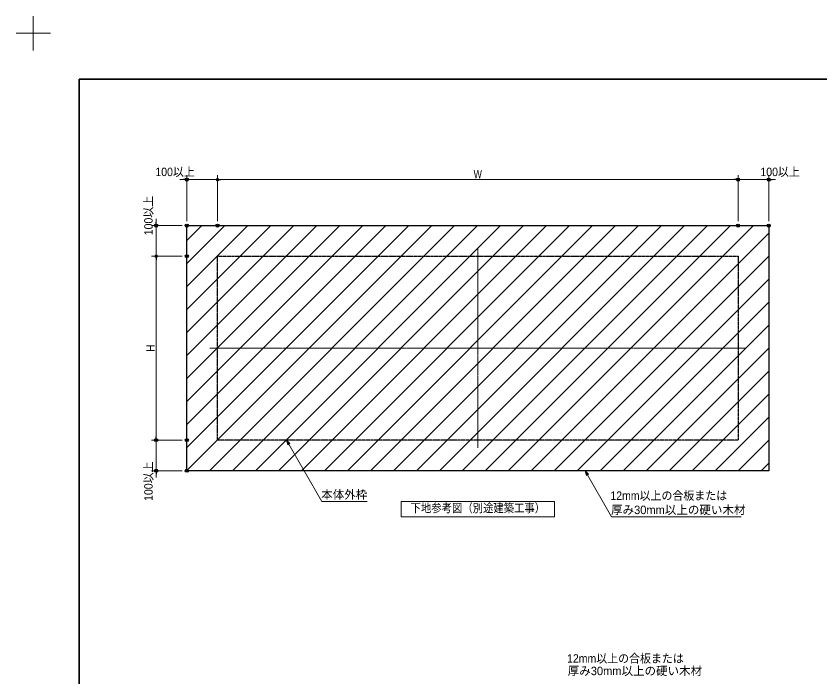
# Model space of a CAD drawing. Units: millimetres, scale not verified. Extents: x -4547 to 4547, y -2284 to 2284.
# Drawn here: x -4547 to -1924, y 127 to 2284 of the extents above; entities that cross this region are included whole.
import ezdxf
from ezdxf.enums import TextEntityAlignment as Align

# ---------------------------------------------------------------- set-up
doc = ezdxf.new("R2010")
doc.units = ezdxf.units.MM
doc.header["$LTSCALE"] = 20
doc.header["$PDMODE"] = 32
doc.header["$PDSIZE"] = 10
doc.linetypes.add('USER3', pattern=[9.172222, 5.997222, -1.058333, 1.058333, -1.058333])
doc.linetypes.add('USER4', pattern=[1.7, 1, -0.7])
for name, color, linetype, lineweight in [('0-0_1図面枠', 7, 'Continuous', 20), ('0-1_3一般', 7, 'Continuous', 15), ('0-2_2寸法-2', 7, 'Continuous', 15), ('0-3_0', 7, 'Continuous', 25), ('0-5_2寸法-1', 7, 'Continuous', 15), ('0-6_2寸法-3', 7, 'Continuous', 15)]:
    doc.layers.add(name, color=color, linetype=linetype, lineweight=lineweight)
doc.layers.add('0-4_Defpoints', color=7, linetype='Continuous')
doc.styles.add('ＭＳ Ｐゴシック', font='')
doc.styles.get('ＭＳ Ｐゴシック').set_extended_font_data('MS PGothic')

# ---------------------------------------------------------------- blocks, each defined once
blk = doc.blocks.new('グループ-68')
at = {"layer": '0-1_3一般', "linetype": 'USER3'}
for p, q in [((-33990, 17500), (-33990, 30500)), ((-16500, 24000), (-51480, 24000))]:
    blk.add_line(p, q, dxfattribs=at)
at = {"layer": '0-1_3一般', "linetype": 'USER4', "lineweight": 30}
blk.add_lwpolyline([(-50980, 30000), (-17000, 30000), (-17000, 18000), (-50980, 18000)], close=True, dxfattribs=at)
blk = doc.blocks.new('_Dot')
at = {"layer": '0-3_0'}
blk.add_line((-10, 0), (-20, 0), dxfattribs=at)
for points in [[(0, 0), (-10, 0), (-9.92, 1.25)], [(0, 0), (-9.92, -1.25), (-10, 0)], [(0, 0), (-9.92, 1.25), (-9.69, 2.49)], [(0, 0), (-9.69, -2.49), (-9.92, -1.25)], [(0, 0), (-9.69, 2.49), (-9.3, 3.68)], [(0, 0), (-9.3, -3.68), (-9.69, -2.49)], [(0, 0), (-9.3, 3.68), (-8.76, 4.82)], [(0, 0), (-8.76, -4.82), (-9.3, -3.68)], [(0, 0), (-8.76, 4.82), (-8.09, 5.88)], [(0, 0), (-8.09, -5.88), (-8.76, -4.82)], [(0, 0), (-8.09, 5.88), (-7.29, 6.85)], [(0, 0), (-7.29, -6.85), (-8.09, -5.88)], [(0, 0), (-7.29, 6.85), (-6.37, 7.71)], [(0, 0), (-6.37, -7.71), (-7.29, -6.85)], [(0, 0), (-6.37, 7.71), (-5.36, 8.44)], [(0, 0), (-5.36, -8.44), (-6.37, -7.71)], [(0, 0), (-5.36, 8.44), (-4.26, 9.05)], [(0, 0), (-4.26, -9.05), (-5.36, -8.44)], [(0, 0), (-4.26, 9.05), (-3.09, 9.51)], [(0, 0), (-3.09, -9.51), (-4.26, -9.05)], [(0, 0), (-3.09, 9.51), (-1.87, 9.82)], [(0, 0), (-1.87, -9.82), (-3.09, -9.51)], [(0, 0), (-1.87, 9.82), (-0.63, 9.98)], [(0, 0), (-0.63, -9.98), (-1.87, -9.82)], [(0, 0), (-0.63, 9.98), (0.63, 9.98)], [(0, 0), (0.63, -9.98), (-0.63, -9.98)], [(0, 0), (0.63, 9.98), (1.87, 9.82)], [(0, 0), (1.87, 9.82), (3.09, 9.51)], [(0, 0), (3.09, 9.51), (4.26, 9.05)], [(0, 0), (4.26, 9.05), (5.36, 8.44)], [(0, 0), (5.36, 8.44), (6.37, 7.71)], [(0, 0), (6.37, 7.71), (7.29, 6.85)], [(0, 0), (7.29, 6.85), (8.09, 5.88)], [(0, 0), (8.09, 5.88), (8.76, 4.82)], [(0, 0), (8.76, 4.82), (9.3, 3.68)], [(0, 0), (9.3, 3.68), (9.69, 2.49)], [(0, 0), (9.69, 2.49), (9.92, 1.25)], [(0, 0), (9.92, 1.25), (10, 0)], [(0, 0), (1.87, -9.82), (0.63, -9.98)], [(0, 0), (3.09, -9.51), (1.87, -9.82)], [(0, 0), (4.26, -9.05), (3.09, -9.51)], [(0, 0), (5.36, -8.44), (4.26, -9.05)], [(0, 0), (6.37, -7.71), (5.36, -8.44)], [(0, 0), (7.29, -6.85), (6.37, -7.71)], [(0, 0), (8.09, -5.88), (7.29, -6.85)], [(0, 0), (8.76, -4.82), (8.09, -5.88)], [(0, 0), (9.3, -3.68), (8.76, -4.82)], [(0, 0), (9.69, -2.49), (9.3, -3.68)], [(0, 0), (9.92, -1.25), (9.69, -2.49)], [(0, 0), (10, 0), (9.92, -1.25)]]:
    blk.add_solid(points, dxfattribs=at)
blk = doc.blocks.new('グループ')
at = {"layer": '0-0_1図面枠', "lineweight": 15}
for p, q in [((-63000, 43425), (-63000, 45675)), ((-64125, 44550), (-61875, 44550))]:
    blk.add_line(p, q, dxfattribs=at)
blk = doc.blocks.new('グループ-2')
at = {"layer": '0-0_1図面枠', "lineweight": 35}
blk.add_lwpolyline([(-60000, 41550), (60000, 41550), (60000, -41550), (-60000, -41550)], close=True, dxfattribs=at)

msp = doc.modelspace()

# ---------------------------------------------------------------- linework, layer by layer
at = {"layer": '0-1_3一般'}
for p, q in [((-3989.63, 1551), (-3940.63, 1600)), ((-3989.63, 1476), (-3865.63, 1600)), ((-3989.63, 1401), (-3790.63, 1600)), ((-3989.63, 1326), (-3715.63, 1600)), ((-3989.63, 1251), (-3640.63, 1600)), ((-3989.63, 1176), (-3565.63, 1600)), ((-3989.63, 1101), (-3490.63, 1600)), ((-3989.63, 1026), (-3415.63, 1600)), ((-3989.63, 951), (-3340.63, 1600)), ((-3989.63, 876), (-3265.63, 1600)), ((-3989.63, 801), (-3190.63, 1600)), ((-3915.63, 800), (-3115.63, 1600)), ((-3840.63, 800), (-3040.63, 1600)), ((-3765.63, 800), (-2965.63, 1600)), ((-3690.63, 800), (-2890.63, 1600)), ((-3615.63, 800), (-2815.63, 1600)), ((-3540.63, 800), (-2740.63, 1600)), ((-3465.63, 800), (-2665.63, 1600)), ((-3390.63, 800), (-2590.63, 1600)), ((-3315.63, 800), (-2515.63, 1600)), ((-3240.63, 800), (-2440.63, 1600)), ((-3165.63, 800), (-2365.63, 1600)), ((-3090.63, 800), (-2290.63, 1600)), ((-3015.63, 800), (-2215.63, 1600)), ((-2940.63, 800), (-2140.63, 1600)), ((-2865.63, 800), (-2090.63, 1575)), ((-2790.63, 800), (-2090.63, 1500)), ((-2715.63, 800), (-2090.63, 1425)), ((-2640.63, 800), (-2090.63, 1350)), ((-2565.63, 800), (-2090.63, 1275)), ((-2490.63, 800), (-2090.63, 1200)), ((-2415.63, 800), (-2090.63, 1125)), ((-2340.63, 800), (-2090.63, 1050)), ((-2265.63, 800), (-2090.63, 975)), ((-2190.63, 800), (-2090.63, 900)), ((-2115.63, 800), (-2090.63, 825))]:
    msp.add_line(p, q, dxfattribs=at)
at = {"layer": '0-1_3一般', "lineweight": 30}
msp.add_lwpolyline([(-3989.63, 1600), (-2090.63, 1600), (-2090.63, 800), (-3989.63, 800)], close=True, dxfattribs=at)
at = {"layer": '0-2_2寸法-2'}
for p, q in [((-3989.63, 1615), (-3989.63, 1765)), ((-3889.63, 1615), (-3889.63, 1765)), ((-2190.63, 1615), (-2190.63, 1765)), ((-2090.63, 1615), (-2090.63, 1765)), ((-4000.88, 1750), (-4012.14, 1750)), ((-3889.63, 1750), (-3989.63, 1750)), ((-3878.37, 1750), (-3867.11, 1750)), ((-2201.88, 1750), (-2213.14, 1750)), ((-2190.63, 1750), (-2090.63, 1750)), ((-2079.37, 1750), (-2068.11, 1750)), ((-4089.63, 1611.26), (-4089.63, 1622.51)), ((-4004.63, 1600), (-4104.63, 1600)), ((-4089.63, 1500), (-4089.63, 1600)), ((-4004.63, 1500), (-4104.63, 1500)), ((-4089.63, 1488.74), (-4089.63, 1477.49)), ((-4089.63, 911.26), (-4089.63, 922.51)), ((-4004.63, 900), (-4104.63, 900)), ((-4089.63, 900), (-4089.63, 800)), ((-4004.63, 800), (-4104.63, 800)), ((-4089.63, 788.74), (-4089.63, 777.49))]:
    msp.add_line(p, q, dxfattribs=at)
at = {"layer": '0-4_Defpoints'}
for p in [(-3989.63, 1750), (-2190.63, 1750), (-2090.63, 1750), (-4089.63, 1600), (-3989.63, 1600), (-3889.63, 1600), (-2190.63, 1600), (-2190.63, 1600), (-2090.63, 1600), (-3989.63, 1500), (-4089.63, 900), (-3989.63, 900), (-4089.63, 800), (-3989.63, 800)]:
    msp.add_point(p, dxfattribs=at)
at = {"layer": '0-5_2寸法-1'}
for p, q in [((-3889.63, 1615), (-3889.63, 1765)), ((-2190.63, 1615), (-2190.63, 1765)), ((-3878.37, 1750), (-2201.88, 1750)), ((-4004.63, 1500), (-4104.63, 1500)), ((-4089.63, 1488.74), (-4089.63, 911.26)), ((-4004.63, 900), (-4104.63, 900))]:
    msp.add_line(p, q, dxfattribs=at)
at = {"layer": '0-6_2寸法-3'}
for points in [[(-3401.24, 700), (-3549.4, 700), (-3664.88, 900)], [(-2180.73, 650), (-2603.52, 650), (-2690.13, 800)]]:
    msp.add_lwpolyline(points, dxfattribs=at)
at = {"layer": '0-6_2寸法-3', "lineweight": 5}
for points in [[(-3660.53, 884.84), (-3664.88, 900), (-3653.53, 889.05)], [(-2685.78, 784.84), (-2690.13, 800), (-2678.78, 789.05)]]:
    msp.add_lwpolyline(points, close=True, dxfattribs=at)
at = {"layer": '0-6_2寸法-3'}
msp.add_lwpolyline([(-3290.13, 700), (-2790.13, 700), (-2790.13, 650), (-3290.13, 650)], close=True, dxfattribs=at)
for points in [[(-3660.53, 884.84), (-3653.53, 889.05), (-3664.88, 900)], [(-2685.78, 784.84), (-2678.78, 789.05), (-2690.13, 800)]]:
    msp.add_solid(points, dxfattribs=at)

# ---------------------------------------------------------------- block references
at = {"layer": '0-0_1図面枠', "xscale": 0.05, "yscale": 0.05}
msp.add_blockref('グループ-2', (-1340.63, 0), dxfattribs=at)
at = {"layer": '0-1_3一般', "xscale": 0.05, "yscale": 0.05}
msp.add_blockref('グループ-68', (-1340.63, 0), dxfattribs=at)
at = {"layer": '0-2_2寸法-2', "xscale": 0.5627563, "yscale": 0.5627563}
for p in [(-3989.63, 1750), (-2190.63, 1750)]:
    msp.add_blockref('_Dot', p, dxfattribs=at)
for p, rotation in [((-3889.63, 1750), 180), ((-2090.63, 1750), 180), ((-4089.63, 1600), 270), ((-4089.63, 1500), 90), ((-4089.63, 900), 270), ((-4089.63, 800), 90)]:
    msp.add_blockref('_Dot', p, dxfattribs=dict(at, rotation=rotation))
at = {"layer": '0-4_Defpoints', "xscale": 0.05, "yscale": 0.05}
msp.add_blockref('グループ', (-1340.63, 0), dxfattribs=at)
at = {"layer": '0-5_2寸法-1', "xscale": 0.5627563, "yscale": 0.5627563}
for p, rotation in [((-3889.63, 1750), 180), ((-4089.63, 1500), 90), ((-4089.63, 900), 270)]:
    msp.add_blockref('_Dot', p, dxfattribs=dict(at, rotation=rotation))
msp.add_blockref('_Dot', (-2190.63, 1750), dxfattribs=at)

# ---------------------------------------------------------------- texts
at = {"layer": '0-2_2寸法-2', "style": 'ＭＳ Ｐゴシック', "width": 0.95}
for p in [(-4092.23, 1753.23), (-2117.84, 1753.23)]:
    msp.add_text('100以上', height=27.57, dxfattribs=at).set_placement(p, align=Align.BOTTOM_LEFT)
for p in [(-4092.85, 1568.59), (-4092.85, 701.59)]:
    msp.add_text('100以上', height=27.57, rotation=90, dxfattribs=at).set_placement(p, align=Align.BOTTOM_LEFT)
at = {"layer": '0-5_2寸法-1', "style": 'ＭＳ Ｐゴシック', "width": 0.8}
msp.add_text('W', height=27.51, dxfattribs=at).set_placement((-3053.81, 1746.21), align=Align.BOTTOM_LEFT)
at = {"layer": '0-5_2寸法-1', "style": 'ＭＳ Ｐゴシック', "width": 0.9}
msp.add_text('H', height=27.51, rotation=90, dxfattribs=at).set_placement((-4085.83, 1188.19), align=Align.BOTTOM_LEFT)
at = {"layer": '0-6_2寸法-3', "style": 'ＭＳ Ｐゴシック'}
for s, p in [('本体外枠', (-3551.13, 700.03)), ('厚み30mm以上の硬い木材', (-2605.25, 650.16)), ('厚み30mm以上の硬い木材', (-2746.65, 124.66))]:
    msp.add_text(s, height=27.57, dxfattribs=at).set_placement(p, align=Align.BOTTOM_LEFT)
for s, height, width, p in [('12mm以上の合板または', 27.57, 0.95, (-2607.4, 696.72)), ('下地参考図（別途建築工事）', 27.51, 0.9, (-3259.43, 656.24)), ('12mm以上の合板または', 27.57, 0.95, (-2748.81, 165.33))]:
    msp.add_text(s, height=height, dxfattribs=dict(at, width=width)).set_placement(p, align=Align.BOTTOM_LEFT)

doc.saveas('drawing.dxf')
